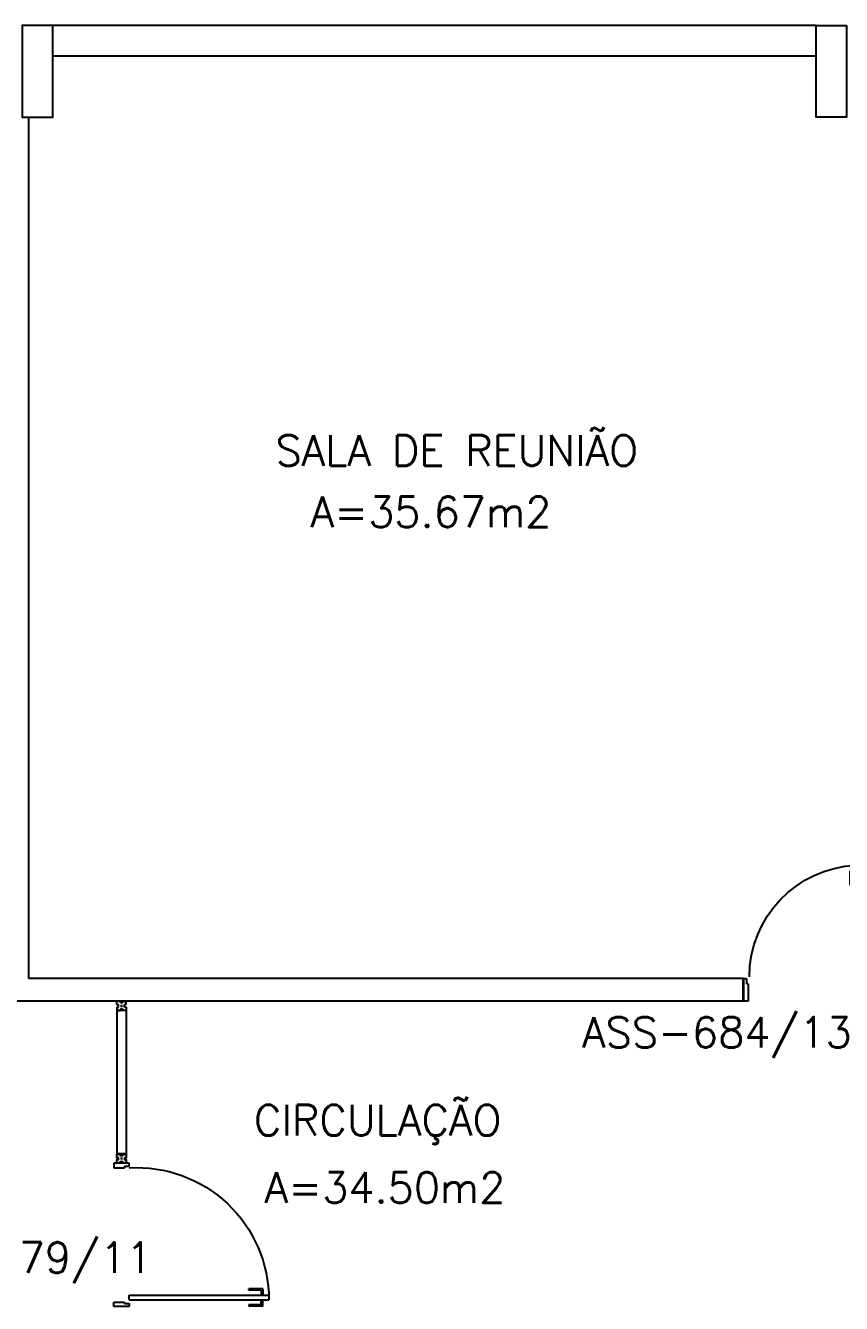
# Model space of a CAD drawing. Extents: x 0 to 244, y -71 to 76.
# Drawn here: x 210.39 to 215.74, y -45.73 to -37.36 of the extents above; entities that cross this region are included whole.
import ezdxf
from ezdxf.enums import TextEntityAlignment as Align

# ---------------------------------------------------------------- set-up
doc = ezdxf.new("R2010")
doc.units = 0
doc.header["$LTSCALE"] = 0.01
doc.header["$MEASUREMENT"] = 0
doc.layers.get('0').update_dxf_attribs({"linetype": 'CONTINUOUS'})
for name, color, linetype in [('ALV', 2, 'CONTINUOUS'), ('DIV', 2, 'CONTINUOUS'), ('ESQ', 1, 'CONTINUOUS'), ('ESTR', 3, 'CONTINUOUS'), ('TEXTO', 2, 'CONTINUOUS'), ('TEXTO-ENDEREÇO', 2, 'CONTINUOUS'), ('ÁREA', 2, 'CONTINUOUS')]:
    doc.layers.add(name, color=color, linetype=linetype)
doc.layers.get('0').freeze()
doc.styles.add('UNB-100', font='simplex.shx', dxfattribs={"height": 0.2})
doc.styles.add('UNB-100-1', font='simplex.shx', dxfattribs={"height": 0.2})

# ---------------------------------------------------------------- blocks, each defined once
blk = doc.blocks.new('PILINT-SSN')
for points in [[(0.2, 0), (0.2, -0.6), (0, -0.6), (0, 0)], [(1, 0), (0.8, 0), (0.8, -0.6), (1, -0.6)]]:
    blk.add_lwpolyline(points, close=True)
blk = doc.blocks.new('PDV2E-SSN')
at = {"layer": 'DIV'}
for p, q in [((0.0338, 0.9247), (0.0338, 0.8347)), ((0.0338, 0.9247), (0.0739, 0.9247)), ((0.0763, 0.0505), (0.0763, 0.9647)), ((0.1063, 0.9647), (0.0763, 0.9647)), ((0.1063, 0.0505), (0.1063, 0.9647)), ((0.1485, 0.9247), (0.1084, 0.9247)), ((0.1485, 0.9247), (0.1485, 0.8347)), ((0.0438, 0.9147), (0.0438, 0.8347)), ((0.0438, 0.9147), (0.0739, 0.9147)), ((0.1385, 0.9147), (0.1084, 0.9147)), ((0.1385, 0.9147), (0.1385, 0.8347)), ((0.0438, 0.8347), (0.034, 0.8347)), ((0.1385, 0.8347), (0.1483, 0.8347)), ((0.031, 0.05), (0.031, -0.05)), ((0.051, 0.05), (0.031, 0.05)), ((0.051, 0.0199), (0.051, 0.05)), ((0.051, 0.0199), (0.061, 0.0199)), ((0.061, -0.05), (0.061, 0.0199)), ((0.0763, 0.0505), (0.1063, 0.0505)), ((0.9502, 0.0199), (0.9402, 0.0199)), ((0.9402, -0.05), (0.9402, 0.0199)), ((0.9502, 0.0199), (0.9502, 0.05)), ((0.9502, 0.05), (0.9702, 0.05)), ((0.9702, 0.05), (0.9702, 0.0347)), ((0.9702, 0.035), (0.9702, -0.035)), ((0.031, -0.05), (0.061, -0.05)), ((0.9702, -0.05), (0.9402, -0.05)), ((0.9702, -0.035), (0.9702, -0.05))]:
    blk.add_line(p, q, dxfattribs=at)
at = {"layer": 'DIV', "color": 1}
blk.add_arc((0.0763, 0.1001), 0.8651, 356.67855, 90, dxfattribs=at)
blk = doc.blocks.new('MTT-SSN')
for p, q in [((-0.0051, 0), (0.0051, 0)), ((0, -0.0051), (0, 0.0051))]:
    blk.add_line(p, q)
blk.add_lwpolyline([(-0.008, 0.03), (-0.008, 0.02), (0.008, 0.02), (0.008, 0.03), (0.03, 0.03), (0.03, 0.006), (0.0205, 0.006), (0.0205, -0.006), (0.03, -0.006), (0.03, -0.03), (0.008, -0.03), (0.008, -0.02), (-0.008, -0.02), (-0.008, -0.03), (-0.03, -0.03), (-0.03, -0.006), (-0.0185, -0.006), (-0.0185, 0.006), (-0.03, 0.006), (-0.03, 0.03)], close=True)
blk = doc.blocks.new('DIVMT-SSN')
for p, q in [((-0.03, 0.008), (-0.03, 0.03)), ((-0.006, 0.03), (-0.03, 0.03)), ((-0.03, 0.008), (-0.02, 0.008)), ((-0.02, -0.008), (-0.02, 0.008)), ((-0.006, 0.0205), (-0.006, 0.03)), ((0.006, 0.0205), (-0.006, 0.0205)), ((-0.0051, 0), (0.0051, 0)), ((0.0051, 0), (-0.0051, 0)), ((0, 0.0051), (0, -0.0051)), ((0, -0.0051), (0, 0.0051)), ((0.006, 0.03), (0.03, 0.03)), ((0.006, 0.0205), (0.006, 0.03)), ((0.03, 0.008), (0.02, 0.008)), ((0.02, -0.008), (0.02, 0.008)), ((0.03, 0.008), (0.03, 0.03)), ((-0.03, -0.008), (-0.03, -0.03)), ((-0.03, -0.008), (-0.02, -0.008)), ((-0.03, -0.03), (-0.03, -0.97)), ((-0.03, -0.03), (-0.009, -0.03)), ((0.03, -0.03), (-0.03, -0.03)), ((-0.03, -0.03), (-0.006, -0.03)), ((-0.009, -0.03), (-0.027, -0.03)), ((-0.006, -0.0205), (-0.006, -0.03)), ((-0.006, -0.0205), (0.006, -0.0205)), ((-0.006, -0.0205), (-0.006, -0.03)), ((0.006, -0.0205), (-0.006, -0.0205)), ((0.005, -0.03), (-0.005, -0.03)), ((0.006, -0.0205), (0.006, -0.03)), ((0.006, -0.0205), (0.006, -0.03)), ((0.03, -0.03), (0.006, -0.03)), ((0.03, -0.008), (0.02, -0.008)), ((0.03, -0.008), (0.03, -0.03)), ((0.03, -0.03), (0.03, -0.97)), ((0.03, -0.97), (-0.03, -0.97)), ((0.0064, -1.0006), (-0.0062, -1.0006)), ((-0.006, -0.9795), (-0.006, -0.97)), ((-0.006, -0.9795), (0.006, -0.9795)), ((0.005, -0.97), (-0.005, -0.97)), ((0, -0.9936), (0, -1.0073)), ((0.006, -0.9795), (0.006, -0.97)), ((0, -1.0196), (0, -1.0208))]:
    blk.add_line(p, q)
blk = doc.blocks.new('PE80-SSN')
at = {"color": 2}
for p, q in [((0.075, 0), (-0.075, 0)), ((-0.0749, -0.03), (-0.0749, 0)), ((0.075, 0), (0.075, -0.0199)), ((0.0401, -0.03), (-0.0749, -0.03)), ((0.075, -0.0199), (0.0401, -0.0199)), ((0.0401, -0.03), (0.0401, -0.0199)), ((0.085, -0.0299), (0.8169, -0.0299)), ((0.085, -0.0299), (0.085, -0.0649)), ((0.085, -0.0649), (0.8169, -0.0649)), ((0.8169, -0.0649), (0.8169, -0.0299))]:
    blk.add_line(p, q, dxfattribs=at)
at = {"color": 1}
for p, q in [((0.7769, 0.0097), (0.6869, 0.0097)), ((0.6869, -0.0003), (0.6869, 0.0096)), ((0.7769, 0.0097), (0.7769, -0.0303)), ((0.7669, -0.0003), (0.6869, -0.0003)), ((0.7669, -0.0003), (0.7669, -0.0303)), ((0.7669, -0.0949), (0.7669, -0.0649)), ((0.7769, -0.1049), (0.7769, -0.0649)), ((0.7669, -0.0949), (0.6869, -0.0949)), ((0.6869, -0.0949), (0.6869, -0.1048)), ((0.7769, -0.1049), (0.6869, -0.1049))]:
    blk.add_line(p, q, dxfattribs=at)
for p, q in [((0.075, -0.801), (-0.075, -0.801)), ((0.075, -0.8017), (-0.075, -0.8017)), ((0.0401, -0.771), (-0.0749, -0.771)), ((-0.0749, -0.771), (-0.0749, -0.801)), ((0.0401, -0.771), (0.0401, -0.7811)), ((0.075, -0.7811), (0.0401, -0.7811)), ((0.075, -0.801), (0.075, -0.7811))]:
    blk.add_line(p, q)
blk.add_arc((0.0853, -0.0303), 0.7313, 270, 357.34288, dxfattribs=at)

msp = doc.modelspace()

# ---------------------------------------------------------------- linework, layer by layer
at = {"layer": 'ALV'}
for p, q in [((215.5723, -37.3568), (210.5723, -37.357)), ((215.5723, -37.557), (210.5723, -37.557)), ((210.4152, -43.5968), (210.4152, -37.9564)), ((215.0955, -43.5968), (210.4152, -43.5968)), ((215.0955, -43.7468), (215.0955, -43.5968)), ((215.0955, -43.7468), (209.9273, -43.7468))]:
    msp.add_line(p, q, dxfattribs=at)

# ---------------------------------------------------------------- block references
at = {"layer": 'DIV'}
msp.add_blockref('DIVMT-SSN', (211.0223, -43.7768), dxfattribs=at)
at = {"layer": 'DIV', "rotation": 180}
msp.add_blockref('MTT-SSN', (211.0223, -44.7775), dxfattribs=at)
at = {"layer": 'DIV', "xscale": -1, "rotation": 270}
msp.add_blockref('PDV2E-SSN', (211.0223, -45.7778), dxfattribs=at)
at = {"layer": 'ESQ', "xscale": -1, "rotation": 270}
msp.add_blockref('PE80-SSN', (215.8973, -43.6718), dxfattribs=at)
at = {"layer": 'ESTR'}
for p in [(209.5723, -37.3568), (215.5723, -37.3568)]:
    msp.add_blockref('PILINT-SSN', p, dxfattribs=at)

# ---------------------------------------------------------------- texts
at = {"layer": 'TEXTO', "linetype": 'Continuous', "style": 'UNB-100'}
for s, p in [('SALA DE REUNIÃO', (212.031, -40.2399)), ('CIRCULAÇÃO', (211.8901, -44.6259))]:
    msp.add_text(s, height=0.2, dxfattribs=at).set_placement(p)
at = {"layer": 'TEXTO-ENDEREÇO', "style": 'UNB-100-1'}
for s, p in [('ASS-684/13', (214.0392, -44.0506)), ('ASS-679/11', (209.4582, -45.5255))]:
    msp.add_text(s, height=0.2, dxfattribs=at).set_placement(p)
at = {"layer": 'ÁREA', "style": 'UNB-100'}
for s, p in [('A=35.67m2', (213.0498, -40.6418)), ('A=34.50m2', (212.7483, -45.0669))]:
    msp.add_text(s, height=0.2, dxfattribs=at).set_placement(p, align=Align.CENTER)

doc.saveas('drawing.dxf')
